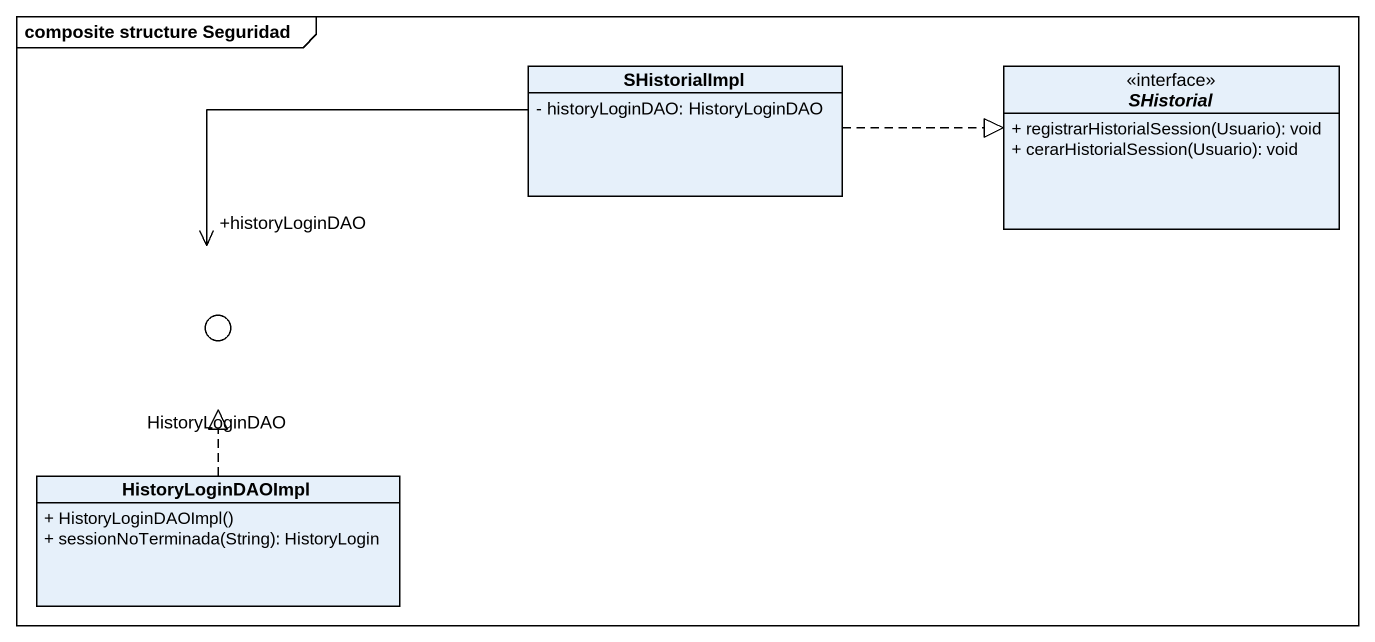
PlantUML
@startuml
mainframe composite structure Seguridad
allowmixing
hide circle
hide empty members
skinparam classAttributeIconSize 0
class SHistorialImpl {
  - historyLoginDAO: HistoryLoginDAO
}
interface SHistorial {
  + registrarHistorialSession(Usuario): void
  + cerarHistorialSession(Usuario): void
}
() HistoryLoginDAO
class HistoryLoginDAOImpl {
  + HistoryLoginDAOImpl()
  + sessionNoTerminada(String): HistoryLogin
}
SHistorialImpl .right.|> SHistorial
SHistorialImpl -left-> "+historyLoginDAO" HistoryLoginDAO
HistoryLoginDAOImpl .up.|> HistoryLoginDAO
@enduml
